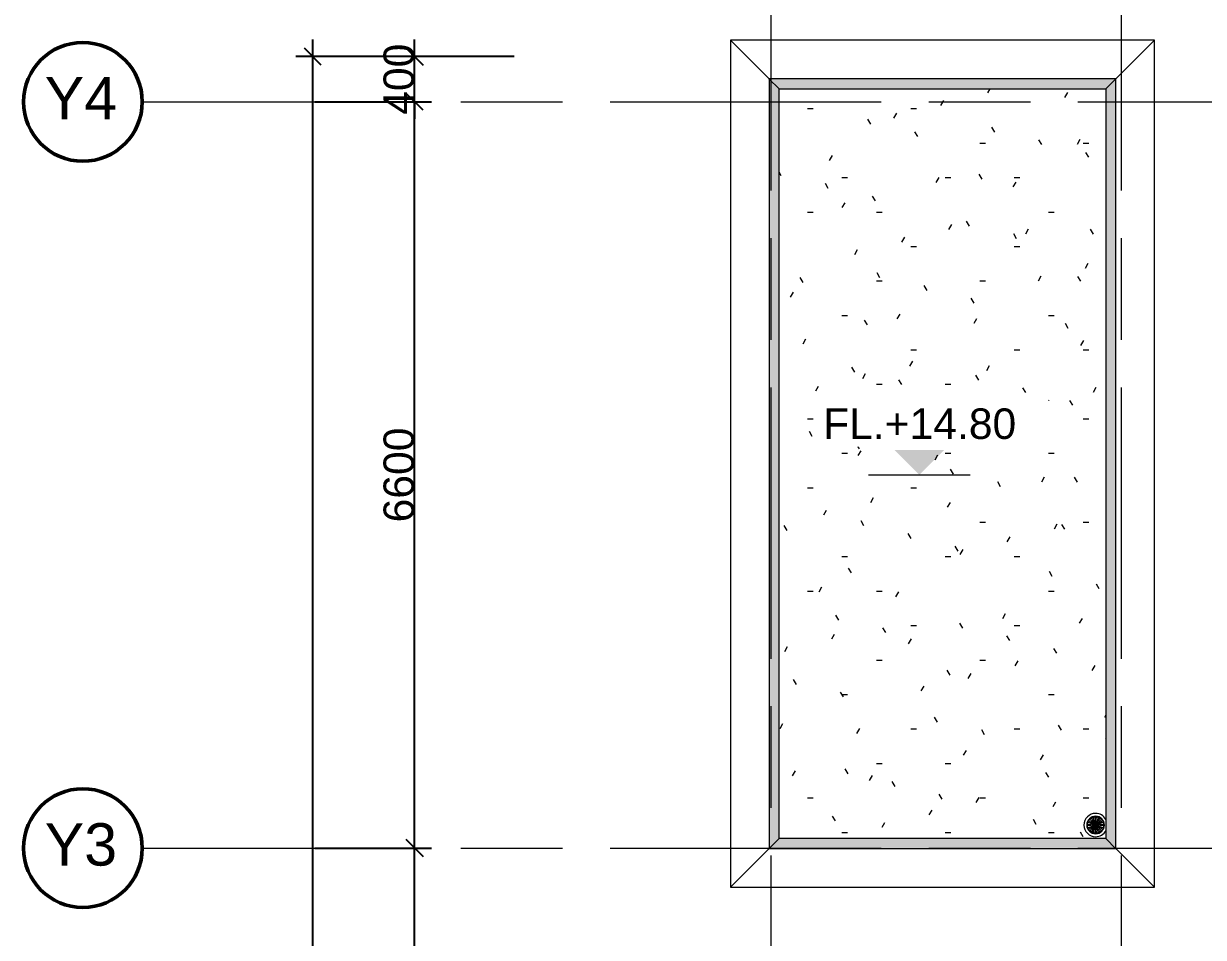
# Model space of a CAD drawing. Header units: millimetres. Extents: x -76261 to 649593, y -304265 to 60256.
# Drawn here: x 245389 to 255829, y -7390 to 692 of the extents above; entities that cross this region are included whole.
import ezdxf

# ---------------------------------------------------------------- set-up
doc = ezdxf.new("R2010")
doc.units = ezdxf.units.MM
doc.header["$LTSCALE"] = 2000
doc.header["$MEASUREMENT"] = 0
doc.header["$PDMODE"] = 32
doc.header["$PDSIZE"] = 0.15
doc.linetypes.add('Centre', pattern=[6.9, 4, -0.7, 1.5, -0.7])
doc.layers.get('0').update_dxf_attribs({"linetype": 'CONTINUOUS'})
doc.layers.get('DEFPOINTS').update_dxf_attribs({"color": 171, "linetype": 'CONTINUOUS'})
for name, color, linetype, lineweight in [('A-ANNO-DIMS', 1, 'CONTINUOUS', 15), ('A-FLOR-PATT', 8, 'CONTINUOUS', 15), ('A-GENM', 8, 'CONTINUOUS', 15), ('A-WALL', 8, 'CONTINUOUS', 15), ('A-WALL-PATT', 8, 'CONTINUOUS', 50), ('G-ANNO-DIMS', 8, 'CONTINUOUS', 15), ('S-GRID', 14, 'CONTINUOUS', 15), ('S-GRID-IDEN', 1, 'CONTINUOUS', 50)]:
    doc.layers.add(name, color=color, linetype=linetype, lineweight=lineweight)
doc.styles.add('Arial', font='arial.ttf', dxfattribs={"height": 1.6})
doc.styles.add('Arial_1', font='arial.ttf', dxfattribs={"height": 270})
doc.dimstyles.new('AD1', dxfattribs={"dimscale": 304.8, "dimtxt": 275.470038, "dimasz": 0.492126, "dimexe": 0.492126, "dimexo": 0.0625, "dimgap": 0, "dimtad": 1, "dimdec": 0, "dimzin": 0, "dimdsep": 46, "dimtxsty": 'Arial_1', "dimblk1": 'OBLIQUE', "dimblk2": 'OBLIQUE', "dimsah": 1, "dimcen": 0.09, "dimdle": 0.492126, "dimazin": 0, "dimtfac": 1, "dimtdec": 4, "dimtix": 1, "dimtmove": 0, "dimatfit": 3, "dimfxl": 2.952756, "dimfxlon": 1, "dimtvp": 1, "dimtolj": 1, "dimtzin": 0, "dimarcsym": 2})

# ---------------------------------------------------------------- blocks, each defined once
blk = doc.blocks.new('Basic Wall _ WALL CONCERET-150-PL - ___-10782014-ROOF FLOOR PLAN')
at = {"layer": 'A-WALL-PATT'}
blk.add_hatch(color=256, dxfattribs=at).paths.add_polyline_path([(-87118, -41887), (-84228, -41887), (-84138, -41797), (-87208, -41797)], flags=0)
at = {"layer": 'A-WALL'}
for p, q in [((-87118, -41887), (-87208, -41797)), ((-84138, -41797), (-84228, -41887)), ((-87118, -41887), (-84228, -41887))]:
    blk.add_line(p, q, dxfattribs=at)
blk = doc.blocks.new('Basic Wall _ WALL CONCERET-150-PL - ___-10782103-ROOF FLOOR PLAN')
at = {"layer": 'A-WALL-PATT'}
blk.add_hatch(color=256, dxfattribs=at).paths.add_polyline_path([(-84138, -48607), (-84138, -41797), (-84228, -41887), (-84228, -48517), (-84154, -48590)], flags=0)
at = {"layer": 'A-WALL'}
for p, q in [((-84228, -41887), (-84138, -41797)), ((-84228, -41887), (-84228, -48517)), ((-84138, -48607), (-84228, -48517))]:
    blk.add_line(p, q, dxfattribs=at)
blk = doc.blocks.new('Basic Wall _ WALL CONCERET-150-PL - ___-10782160-ROOF FLOOR PLAN')
at = {"layer": 'A-WALL-PATT'}
blk.add_hatch(color=256, dxfattribs=at).paths.add_polyline_path([(-84228, -48607), (-84138, -48607), (-84228, -48517), (-87118, -48517), (-87208, -48607), (-84434, -48607)], flags=0)
at = {"layer": 'A-WALL'}
for p, q in [((-87208, -48607), (-87118, -48517)), ((-84228, -48517), (-87118, -48517)), ((-84228, -48517), (-84138, -48607))]:
    blk.add_line(p, q, dxfattribs=at)
blk = doc.blocks.new('Basic Wall _ WALL CONCERET-150-PL - ___-10782197-ROOF FLOOR PLAN')
at = {"layer": 'A-WALL-PATT'}
blk.add_hatch(color=256, dxfattribs=at).paths.add_polyline_path([(-87208, -48607), (-87118, -48517), (-87118, -41887), (-87208, -41797), (-87208, -48517)], flags=0)
at = {"layer": 'A-WALL'}
for p, q in [((-87208, -41797), (-87118, -41887)), ((-87118, -48517), (-87118, -41887)), ((-87118, -48517), (-87208, -48607))]:
    blk.add_line(p, q, dxfattribs=at)
blk = doc.blocks.new('Floor_Trap_with_Dome_Grating_14068 - Floor_Trap_with_Dome_Grating_14068-6042044-ROOF FLOOR PLAN')
at = {"layer": 'A-GENM'}
for p, q in [((-13, 0), (-67, 8)), ((-64, 22), (-11, 5)), ((-11, 6), (-57, 36)), ((-48, 48), (-8, 10)), ((-8, 10), (-36, 58)), ((-26, 2), (-13, 0)), ((-23, 64), (-3, 12)), ((-23, 13), (-11, 6)), ((-15, 22), (-8, 10)), ((-3, 12), (-8, 25)), ((-2, 12), (-7, 68)), ((8, 68), (2, 12)), ((3, 12), (23, 64)), ((8, 25), (3, 12)), ((8, 10), (48, 48)), ((8, 10), (15, 22)), ((11, 5), (64, 22)), ((11, 6), (23, 13)), ((13, 0), (26, 2)), ((-11, -5), (-64, -22)), ((-8, -10), (-48, -48)), ((-13, 0), (-26, -2)), ((-11, -6), (-23, -13)), ((-3, -12), (-23, -64)), ((-8, -10), (-15, -22)), ((-8, -25), (-3, -12)), ((-7, -68), (-2, -12)), ((2, -12), (8, -68)), ((4, -26), (2, -12)), ((23, -64), (3, -12)), ((8, -10), (36, -58)), ((48, -48), (8, -10)), ((15, -22), (8, -10)), ((64, -22), (11, -5)), ((11, -6), (57, -36)), ((23, -13), (11, -6)), ((13, 0), (68, -8)), ((26, -2), (13, 0))]:
    blk.add_line(p, q, dxfattribs=at)
at = {"layer": 'A-GENM', "flags": 128}
for points in [[(-73, 16), (-74, 13), (-74, 10), (-75, 7), (-75, 4), (-75, 1), (-75, 0)], [(-75, 0), (-75, -3), (-75, -6), (-74, -9), (-74, -12), (-74, -15), (-73, -16)], [(-59, 46), (-61, 44), (-63, 41), (-64, 39), (-66, 36), (-67, 34), (-68, 31), (-70, 28), (-71, 25), (-72, 22), (-72, 20), (-73, 17)], [(-33, 67), (-36, 66), (-38, 64), (-41, 63), (-43, 61), (-46, 59), (-48, 57), (-50, 55), (-53, 53), (-55, 51), (-57, 49), (-58, 47)], [(-1, 75), (-4, 75), (-7, 75), (-10, 74), (-13, 74), (-16, 73), (-19, 73), (-21, 72), (-24, 71), (-27, 70), (-30, 69), (-32, 68)], [(32, 68), (29, 69), (26, 70), (24, 71), (21, 72), (18, 73), (15, 74), (12, 74), (9, 74), (6, 75), (3, 75), (1, 75)], [(36, 58), (32, 51), (27, 43), (21, 33), (15, 22), (8, 10)], [(57, 36), (51, 32), (43, 27), (34, 21), (23, 13), (11, 6)], [(68, 8), (60, 7), (51, 5), (39, 4), (26, 2), (13, 0)], [(58, 47), (56, 50), (54, 52), (52, 54), (50, 56), (48, 58), (45, 60), (43, 62), (40, 63), (38, 65), (35, 66), (33, 67)], [(73, 17), (72, 20), (71, 23), (70, 26), (69, 29), (68, 32), (67, 34), (65, 37), (64, 39), (62, 42), (60, 44), (59, 46)], [(75, 0), (75, 3), (75, 6), (74, 9), (74, 12), (74, 15), (73, 16)], [(73, -16), (74, -13), (74, -10), (75, -7), (75, -4), (75, -1), (75, 0)], [(-73, -17), (-72, -20), (-71, -23), (-70, -26), (-69, -29), (-68, -32), (-67, -34), (-65, -37), (-64, -39), (-62, -42), (-60, -44), (-59, -46)], [(-68, -8), (-60, -7), (-51, -5), (-39, -4), (-26, -2), (-13, 0)], [(-58, -47), (-56, -50), (-54, -52), (-52, -54), (-50, -56), (-48, -58), (-45, -60), (-43, -62), (-40, -63), (-38, -65), (-35, -66), (-33, -67)], [(-57, -36), (-51, -32), (-43, -27), (-34, -21), (-23, -13), (-11, -6)], [(-36, -58), (-32, -51), (-27, -43), (-21, -33), (-15, -22), (-8, -10)], [(-32, -68), (-29, -69), (-26, -70), (-24, -71), (-21, -72), (-18, -73), (-15, -74), (-12, -74), (-9, -74), (-6, -75), (-3, -75), (-1, -75)], [(1, -75), (4, -75), (7, -75), (10, -74), (13, -74), (16, -73), (19, -73), (21, -72), (24, -71), (27, -70), (30, -69), (32, -68)], [(33, -67), (36, -66), (38, -64), (41, -63), (43, -61), (46, -59), (48, -57), (50, -55), (53, -53), (55, -51), (57, -49), (58, -47)], [(59, -46), (61, -44), (63, -41), (64, -39), (66, -36), (67, -34), (68, -31), (70, -28), (71, -25), (72, -22), (72, -20), (73, -17)]]:
    blk.add_lwpolyline(points, dxfattribs=at)
at = {"layer": 'A-GENM'}
for radius, start, end in [(103, 0, 180), (77.9, 0, 180), (75, 156.7284, 158.4059), (7.03, 360, 180), (75, 21.4654, 23.2336), (103, 180, 241.8688), (77.9, 180, 0), (75, 201.4654, 203.2336), (7.03, 180, 360), (103, 299.0637, 0), (75, 336.7284, 338.4059)]:
    blk.add_arc((0, 0), radius, start, end, dxfattribs=at)
for points, knots in [([(-73, 17), (-73, 18), (-73, 18), (-73, 18), (-72, 19), (-72, 19), (-72, 19), (-72, 20), (-72, 20), (-71, 20), (-71, 21), (-69, 22), (-68, 22), (-66, 23), (-65, 22), (-64, 22)], [-1, -1, -1, -1, -0.892857, -0.866071, -0.839286, -0.785714, -0.732143, -0.705357, -0.678571, -0.625, -0.571429, -0.428571, -0.285714, -0.142857, 0, 0, 0, 0]), ([(-67, 8), (-68, 8), (-69, 8), (-71, 9), (-72, 10), (-73, 12), (-73, 12), (-73, 13), (-73, 13), (-73, 14), (-73, 14), (-73, 15), (-73, 15), (-73, 15), (-73, 16), (-73, 16), (-73, 16)], [-1, -1, -1, -1, -0.857143, -0.714286, -0.571429, -0.428571, -0.357143, -0.321429, -0.285714, -0.25, -0.214286, -0.178571, -0.142857, -0.107143, -0.071429, 0, 0, 0, 0]), ([(-70, 9), (-70, 9), (-69, 8), (-68, 8), (-67, 8)], [-0.4715564, -0.4715564, -0.4715564, -0.4715564, -0.25, 0, 0, 0, 0]), ([(-57, 36), (-58, 37), (-59, 38), (-60, 39), (-60, 41), (-60, 42), (-60, 43), (-60, 44), (-60, 44), (-60, 44), (-60, 45), (-60, 45), (-60, 45), (-59, 46), (-59, 46), (-59, 46), (-59, 46)], [-1, -1, -1, -1, -0.857143, -0.714286, -0.571429, -0.428571, -0.357143, -0.321429, -0.285714, -0.25, -0.214286, -0.178571, -0.142857, -0.107143, -0.071429, 0, 0, 0, 0]), ([(-58, 47), (-58, 47), (-58, 48), (-58, 48), (-57, 48), (-57, 48), (-56, 49), (-56, 49), (-56, 49), (-55, 49), (-54, 49), (-53, 50), (-52, 50), (-50, 49), (-49, 48), (-48, 48)], [-1, -1, -1, -1, -0.892857, -0.866071, -0.839286, -0.785714, -0.732143, -0.705357, -0.678571, -0.625, -0.571429, -0.428571, -0.285714, -0.142857, 0, 0, 0, 0]), ([(-36, 58), (-36, 58), (-37, 59), (-37, 61), (-37, 63), (-36, 64), (-36, 65), (-35, 65), (-35, 66), (-35, 66), (-35, 66), (-34, 66), (-34, 67), (-34, 67), (-33, 67), (-33, 67), (-33, 67)], [-1, -1, -1, -1, -0.857143, -0.714286, -0.571429, -0.428571, -0.357143, -0.321429, -0.285714, -0.25, -0.214286, -0.178571, -0.142857, -0.107143, -0.071429, 0, 0, 0, 0]), ([(-32, 68), (-32, 68), (-31, 68), (-31, 68), (-31, 68), (-30, 68), (-30, 68), (-29, 68), (-29, 68), (-29, 68), (-28, 68), (-26, 68), (-25, 67), (-24, 66), (-23, 65), (-23, 64)], [-1, -1, -1, -1, -0.892857, -0.866071, -0.839286, -0.785714, -0.732143, -0.705357, -0.678571, -0.625, -0.571429, -0.428571, -0.285714, -0.142857, 0, 0, 0, 0]), ([(-11, 5), (-11, 5), (-11, 5), (-10, 5), (-10, 4), (-10, 4), (-10, 4), (-10, 4), (-10, 3), (-10, 3), (-10, 3), (-10, 2), (-10, 2), (-10, 2), (-10, 2), (-10, 1), (-10, 1), (-10, 1), (-11, 1), (-11, 1), (-11, 1), (-12, 0), (-12, 0), (-13, 0)], [0, 0, 0, 0, 0.111111, 0.166667, 0.222222, 0.25, 0.277778, 0.333333, 0.361111, 0.388889, 0.444444, 0.479167, 0.513889, 0.548611, 0.583333, 0.618056, 0.652778, 0.6875, 0.722222, 0.756944, 0.791667, 0.861111, 1, 1, 1, 1]), ([(-13, 0), (-12, 0), (-12, 0), (-11, 0), (-11, 1), (-11, 1), (-11, 1), (-10, 1), (-10, 1), (-10, 2), (-10, 2), (-10, 2), (-10, 2), (-10, 3), (-10, 3), (-10, 3), (-10, 3), (-10, 4), (-10, 4), (-10, 4), (-10, 4), (-11, 5), (-11, 5), (-11, 5)], [0, 0, 0, 0, 0.111111, 0.166667, 0.222222, 0.25, 0.277778, 0.333333, 0.361111, 0.388889, 0.444444, 0.479167, 0.513889, 0.548611, 0.583333, 0.618056, 0.652778, 0.6875, 0.722222, 0.756944, 0.791667, 0.861111, 1, 1, 1, 1]), ([(-8, 10), (-8, 9), (-8, 9), (-7, 9), (-7, 8), (-7, 8), (-7, 8), (-7, 7), (-7, 7), (-7, 7), (-8, 7), (-8, 6), (-8, 6), (-8, 6), (-8, 6), (-9, 6), (-9, 6), (-9, 5), (-9, 5), (-9, 5), (-10, 5), (-10, 5), (-11, 6), (-11, 6)], [0, 0, 0, 0, 0.111111, 0.166667, 0.222222, 0.25, 0.277778, 0.333333, 0.361111, 0.388889, 0.444444, 0.479167, 0.513889, 0.548611, 0.583333, 0.618056, 0.652778, 0.6875, 0.722222, 0.756944, 0.791667, 0.861111, 1, 1, 1, 1]), ([(-11, 6), (-11, 6), (-11, 5), (-10, 5), (-10, 5), (-10, 5), (-9, 5), (-9, 5), (-9, 5), (-9, 6), (-8, 6), (-8, 6), (-8, 6), (-8, 6), (-8, 7), (-8, 7), (-7, 7), (-7, 7), (-7, 8), (-7, 8), (-7, 8), (-7, 8), (-8, 9), (-8, 9), (-8, 10)], [0, 0, 0, 0, 0.111111, 0.138889, 0.166667, 0.222222, 0.25, 0.277778, 0.333333, 0.361111, 0.388889, 0.444444, 0.479167, 0.513889, 0.548611, 0.583333, 0.618056, 0.652778, 0.6875, 0.722222, 0.756944, 0.791667, 0.861111, 1, 1, 1, 1]), ([(-3, 12), (-3, 12), (-3, 11), (-3, 11), (-3, 11), (-3, 10), (-3, 10), (-3, 10), (-4, 10), (-4, 9), (-4, 9), (-4, 9), (-4, 9), (-5, 9), (-5, 9), (-5, 9), (-5, 9), (-6, 9), (-6, 9), (-6, 9), (-7, 9), (-7, 9), (-7, 10), (-8, 10)], [0, 0, 0, 0, 0.111111, 0.166667, 0.222222, 0.25, 0.277778, 0.333333, 0.361111, 0.388889, 0.444444, 0.479167, 0.513889, 0.548611, 0.583333, 0.618056, 0.652778, 0.6875, 0.722222, 0.756944, 0.791667, 0.861111, 1, 1, 1, 1]), ([(-8, 10), (-7, 10), (-7, 10), (-7, 9), (-7, 9), (-6, 9), (-6, 9), (-6, 9), (-6, 9), (-5, 9), (-5, 9), (-5, 9), (-4, 9), (-4, 9), (-4, 9), (-4, 9), (-4, 10), (-3, 10), (-3, 10), (-3, 10), (-3, 10), (-3, 11), (-3, 11), (-3, 12), (-3, 12)], [0, 0, 0, 0, 0.111111, 0.138889, 0.166667, 0.222222, 0.25, 0.277778, 0.333333, 0.361111, 0.388889, 0.444444, 0.479167, 0.513889, 0.548611, 0.583333, 0.618056, 0.652778, 0.6875, 0.722222, 0.756944, 0.791667, 0.861111, 1, 1, 1, 1]), ([(-7, 68), (-7, 68), (-7, 70), (-7, 71), (-6, 73), (-5, 73), (-4, 74), (-3, 74), (-3, 74), (-3, 75), (-2, 75), (-2, 75), (-2, 75), (-1, 75), (-1, 75), (-1, 75), (-1, 75)], [-1, -1, -1, -1, -0.857143, -0.714286, -0.571429, -0.428571, -0.357143, -0.321429, -0.285714, -0.25, -0.214286, -0.178571, -0.142857, -0.107143, -0.071429, 0, 0, 0, 0]), ([(2, 12), (2, 12), (2, 11), (2, 11), (2, 11), (1, 10), (0, 10), (0, 10), (-1, 10), (-2, 11), (-2, 11), (-2, 12), (-2, 12)], [-1, -1, -1, -1, -0.833333, -0.791667, -0.75, -0.666667, -0.555556, -0.444444, -0.333333, -0.222222, -0.111111, 0, 0, 0, 0]), ([(-2, 12), (-2, 12), (-2, 11), (-2, 11), (-2, 11), (-1, 10), (0, 10), (0, 10), (1, 10), (2, 11), (2, 11), (2, 12), (2, 12)], [-1, -1, -1, -1, -0.833333, -0.791667, -0.75, -0.666667, -0.555556, -0.444444, -0.333333, -0.222222, -0.111111, 0, 0, 0, 0]), ([(1, 75), (1, 75), (1, 75), (2, 75), (2, 75), (2, 75), (3, 74), (3, 74), (4, 74), (4, 74), (5, 73), (6, 73), (7, 71), (7, 70), (8, 68), (8, 68)], [-1, -1, -1, -1, -0.892857, -0.866071, -0.839286, -0.785714, -0.732143, -0.705357, -0.678571, -0.625, -0.571429, -0.428571, -0.285714, -0.142857, 0, 0, 0, 0]), ([(8, 10), (7, 10), (7, 9), (7, 9), (6, 9), (6, 9), (6, 9), (6, 9), (5, 9), (5, 9), (5, 9), (4, 9), (4, 9), (4, 9), (4, 9), (4, 10), (3, 10), (3, 10), (3, 10), (3, 10), (3, 11), (3, 11), (3, 12), (3, 12)], [0, 0, 0, 0, 0.111111, 0.166667, 0.222222, 0.25, 0.277778, 0.333333, 0.361111, 0.388889, 0.444444, 0.479167, 0.513889, 0.548611, 0.583333, 0.618056, 0.652778, 0.6875, 0.722222, 0.756944, 0.791667, 0.861111, 1, 1, 1, 1]), ([(3, 12), (3, 12), (3, 11), (3, 11), (3, 11), (3, 10), (3, 10), (3, 10), (4, 10), (4, 9), (4, 9), (4, 9), (4, 9), (5, 9), (5, 9), (5, 9), (5, 9), (6, 9), (6, 9), (6, 9), (7, 9), (7, 9), (7, 10), (8, 10)], [0, 0, 0, 0, 0.111111, 0.166667, 0.222222, 0.25, 0.277778, 0.333333, 0.361111, 0.388889, 0.444444, 0.479167, 0.513889, 0.548611, 0.583333, 0.618056, 0.652778, 0.6875, 0.722222, 0.756944, 0.791667, 0.861111, 1, 1, 1, 1]), ([(11, 6), (11, 6), (11, 5), (10, 5), (10, 5), (9, 5), (9, 5), (9, 5), (9, 6), (8, 6), (8, 6), (8, 6), (8, 6), (8, 7), (8, 7), (7, 7), (7, 7), (7, 8), (7, 8), (7, 8), (7, 8), (8, 9), (8, 9), (8, 10)], [0, 0, 0, 0, 0.111111, 0.166667, 0.222222, 0.25, 0.277778, 0.333333, 0.361111, 0.388889, 0.444444, 0.479167, 0.513889, 0.548611, 0.583333, 0.618056, 0.652778, 0.6875, 0.722222, 0.756944, 0.791667, 0.861111, 1, 1, 1, 1]), ([(8, 10), (8, 9), (8, 9), (7, 9), (7, 8), (7, 8), (7, 8), (7, 7), (7, 7), (7, 7), (8, 7), (8, 6), (8, 6), (8, 6), (8, 6), (9, 6), (9, 6), (9, 5), (9, 5), (9, 5), (10, 5), (10, 5), (11, 6), (11, 6)], [0, 0, 0, 0, 0.111111, 0.166667, 0.222222, 0.25, 0.277778, 0.333333, 0.361111, 0.388889, 0.444444, 0.479167, 0.513889, 0.548611, 0.583333, 0.618056, 0.652778, 0.6875, 0.722222, 0.756944, 0.791667, 0.861111, 1, 1, 1, 1]), ([(13, 0), (12, 0), (12, 0), (11, 0), (11, 1), (11, 1), (11, 1), (10, 1), (10, 1), (10, 2), (10, 2), (10, 2), (10, 2), (10, 3), (10, 3), (10, 3), (10, 3), (10, 4), (10, 4), (10, 4), (10, 4), (11, 5), (11, 5), (11, 5)], [0, 0, 0, 0, 0.111111, 0.166667, 0.222222, 0.25, 0.277778, 0.333333, 0.361111, 0.388889, 0.444444, 0.479167, 0.513889, 0.548611, 0.583333, 0.618056, 0.652778, 0.6875, 0.722222, 0.756944, 0.791667, 0.861111, 1, 1, 1, 1]), ([(11, 5), (11, 5), (11, 5), (10, 5), (10, 4), (10, 4), (10, 4), (10, 4), (10, 3), (10, 3), (10, 3), (10, 2), (10, 2), (10, 2), (10, 2), (10, 1), (10, 1), (10, 1), (11, 1), (11, 1), (11, 1), (12, 0), (12, 0), (13, 0)], [0, 0, 0, 0, 0.111111, 0.166667, 0.222222, 0.25, 0.277778, 0.333333, 0.361111, 0.388889, 0.444444, 0.479167, 0.513889, 0.548611, 0.583333, 0.618056, 0.652778, 0.6875, 0.722222, 0.756944, 0.791667, 0.861111, 1, 1, 1, 1]), ([(23, 64), (23, 65), (24, 66), (25, 67), (26, 68), (28, 68), (29, 68), (29, 68), (29, 68), (30, 68), (30, 68), (31, 68), (31, 68), (31, 68), (32, 68), (32, 68), (32, 68)], [-1, -1, -1, -1, -0.857143, -0.714286, -0.571429, -0.428571, -0.357143, -0.321429, -0.285714, -0.25, -0.214286, -0.178571, -0.142857, -0.107143, -0.071429, 0, 0, 0, 0]), ([(33, 67), (33, 67), (34, 67), (34, 67), (34, 67), (35, 66), (35, 66), (35, 66), (35, 65), (36, 65), (36, 64), (37, 63), (37, 61), (37, 59), (36, 58), (36, 58)], [-1, -1, -1, -1, -0.892857, -0.866071, -0.839286, -0.785714, -0.732143, -0.705357, -0.678571, -0.625, -0.571429, -0.428571, -0.285714, -0.142857, 0, 0, 0, 0]), ([(50, 49), (50, 49), (52, 50), (53, 50), (55, 49), (55, 49), (56, 49), (56, 49), (57, 49), (57, 48), (57, 48), (57, 48), (58, 48), (58, 48), (58, 47), (58, 47)], [-0.8511261, -0.8511261, -0.8511261, -0.8511261, -0.7142857, -0.5714286, -0.4285714, -0.3571429, -0.3214286, -0.2857143, -0.25, -0.2142857, -0.1785714, -0.1428571, -0.1071429, -0.0714286, 0, 0, 0, 0]), ([(59, 46), (59, 46), (59, 46), (60, 45), (60, 45), (60, 45), (60, 44), (60, 44), (60, 43), (60, 43), (60, 42), (60, 41), (60, 39), (59, 38), (58, 37), (57, 36)], [-1, -1, -1, -1, -0.892857, -0.866071, -0.839286, -0.785714, -0.732143, -0.705357, -0.678571, -0.625, -0.571429, -0.428571, -0.285714, -0.142857, 0, 0, 0, 0]), ([(64, 22), (65, 22), (66, 23), (68, 22), (69, 22), (71, 21), (71, 20), (72, 20), (72, 20), (72, 19), (72, 19), (72, 19), (73, 18), (73, 18), (73, 18), (73, 18), (73, 17)], [-1, -1, -1, -1, -0.857143, -0.714286, -0.571429, -0.428571, -0.357143, -0.321429, -0.285714, -0.25, -0.214286, -0.178571, -0.142857, -0.107143, -0.071429, 0, 0, 0, 0]), ([(73, 16), (73, 16), (73, 16), (73, 15), (73, 15), (73, 14), (73, 14), (73, 13), (73, 13), (73, 13), (73, 12), (72, 11), (71, 9), (69, 8), (68, 8), (68, 8)], [-1, -1, -1, -1, -0.892857, -0.866071, -0.839286, -0.785714, -0.732143, -0.705357, -0.678571, -0.625, -0.571429, -0.428571, -0.285714, -0.142857, 0, 0, 0, 0]), ([(-73, -16), (-73, -16), (-73, -16), (-73, -15), (-73, -15), (-73, -14), (-73, -14), (-73, -13), (-73, -13), (-73, -13), (-73, -12), (-72, -11), (-71, -9), (-69, -8), (-68, -8), (-68, -8)], [-1, -1, -1, -1, -0.892857, -0.866071, -0.839286, -0.785714, -0.732143, -0.705357, -0.678571, -0.625, -0.571429, -0.428571, -0.285714, -0.142857, 0, 0, 0, 0]), ([(-64, -22), (-65, -22), (-66, -23), (-68, -22), (-69, -22), (-71, -21), (-71, -20), (-72, -20), (-72, -20), (-72, -19), (-72, -19), (-72, -19), (-73, -18), (-73, -18), (-73, -18), (-73, -18), (-73, -17)], [-1, -1, -1, -1, -0.857143, -0.714286, -0.571429, -0.428571, -0.357143, -0.321429, -0.285714, -0.25, -0.214286, -0.178571, -0.142857, -0.107143, -0.071429, 0, 0, 0, 0]), ([(-59, -46), (-59, -46), (-59, -46), (-60, -45), (-60, -45), (-60, -45), (-60, -44), (-60, -44), (-60, -43), (-60, -43), (-60, -42), (-60, -41), (-60, -39), (-59, -38), (-58, -37), (-57, -36)], [-1, -1, -1, -1, -0.892857, -0.866071, -0.839286, -0.785714, -0.732143, -0.705357, -0.678571, -0.625, -0.571429, -0.428571, -0.285714, -0.142857, 0, 0, 0, 0]), ([(-48, -48), (-49, -48), (-50, -49), (-52, -50), (-53, -50), (-55, -49), (-55, -49), (-56, -49), (-56, -49), (-57, -49), (-57, -48), (-57, -48), (-57, -48), (-58, -48), (-58, -48), (-58, -47), (-58, -47)], [-1, -1, -1, -1, -0.857143, -0.714286, -0.571429, -0.428571, -0.357143, -0.321429, -0.285714, -0.25, -0.214286, -0.178571, -0.142857, -0.107143, -0.071429, 0, 0, 0, 0]), ([(-33, -67), (-33, -67), (-34, -67), (-34, -67), (-34, -67), (-35, -66), (-35, -66), (-35, -66), (-35, -65), (-36, -65), (-36, -64), (-37, -63), (-37, -61), (-37, -59), (-36, -58), (-36, -58)], [-1, -1, -1, -1, -0.892857, -0.866071, -0.839286, -0.785714, -0.732143, -0.705357, -0.678571, -0.625, -0.571429, -0.428571, -0.285714, -0.142857, 0, 0, 0, 0]), ([(-23, -64), (-23, -65), (-24, -66), (-25, -67), (-26, -68), (-28, -68), (-29, -68), (-29, -68), (-29, -68), (-30, -68), (-30, -68), (-31, -68), (-31, -68), (-31, -68), (-32, -68), (-32, -68), (-32, -68)], [-1, -1, -1, -1, -0.857143, -0.714286, -0.571429, -0.428571, -0.357143, -0.321429, -0.285714, -0.25, -0.214286, -0.178571, -0.142857, -0.107143, -0.071429, 0, 0, 0, 0]), ([(-13, 0), (-12, 0), (-12, 0), (-11, 0), (-11, -1), (-11, -1), (-11, -1), (-10, -1), (-10, -1), (-10, -2), (-10, -2), (-10, -2), (-10, -2), (-10, -3), (-10, -3), (-10, -3), (-10, -3), (-10, -4), (-10, -4), (-10, -4), (-10, -4), (-11, -5), (-11, -5), (-11, -5)], [0, 0, 0, 0, 0.111111, 0.166667, 0.222222, 0.25, 0.277778, 0.333333, 0.361111, 0.388889, 0.444444, 0.479167, 0.513889, 0.548611, 0.583333, 0.618056, 0.652778, 0.6875, 0.722222, 0.756944, 0.791667, 0.861111, 1, 1, 1, 1]), ([(-11, -5), (-11, -5), (-11, -5), (-10, -5), (-10, -4), (-10, -4), (-10, -4), (-10, -4), (-10, -3), (-10, -3), (-10, -3), (-10, -2), (-10, -2), (-10, -2), (-10, -2), (-10, -1), (-10, -1), (-10, -1), (-11, -1), (-11, -1), (-11, -1), (-12, 0), (-12, 0), (-13, 0)], [0, 0, 0, 0, 0.111111, 0.166667, 0.222222, 0.25, 0.277778, 0.333333, 0.361111, 0.388889, 0.444444, 0.479167, 0.513889, 0.548611, 0.583333, 0.618056, 0.652778, 0.6875, 0.722222, 0.756944, 0.791667, 0.861111, 1, 1, 1, 1]), ([(-11, -6), (-11, -6), (-11, -5), (-10, -5), (-10, -5), (-9, -5), (-9, -5), (-9, -5), (-9, -6), (-8, -6), (-8, -6), (-8, -6), (-8, -6), (-8, -7), (-8, -7), (-7, -7), (-7, -7), (-7, -8), (-7, -8), (-7, -8), (-7, -8), (-8, -9), (-8, -9), (-8, -10)], [0, 0, 0, 0, 0.111111, 0.166667, 0.222222, 0.25, 0.277778, 0.333333, 0.361111, 0.388889, 0.444444, 0.479167, 0.513889, 0.548611, 0.583333, 0.618056, 0.652778, 0.6875, 0.722222, 0.756944, 0.791667, 0.861111, 1, 1, 1, 1]), ([(-8, -10), (-8, -9), (-8, -9), (-7, -9), (-7, -8), (-7, -8), (-7, -8), (-7, -7), (-7, -7), (-7, -7), (-8, -7), (-8, -6), (-8, -6), (-8, -6), (-8, -6), (-9, -6), (-9, -6), (-9, -5), (-9, -5), (-9, -5), (-10, -5), (-10, -5), (-11, -6), (-11, -6)], [0, 0, 0, 0, 0.111111, 0.166667, 0.222222, 0.25, 0.277778, 0.333333, 0.361111, 0.388889, 0.444444, 0.479167, 0.513889, 0.548611, 0.583333, 0.618056, 0.652778, 0.6875, 0.722222, 0.756944, 0.791667, 0.861111, 1, 1, 1, 1]), ([(-8, -10), (-7, -10), (-7, -9), (-7, -9), (-6, -9), (-6, -9), (-6, -9), (-6, -9), (-5, -9), (-5, -9), (-5, -9), (-4, -9), (-4, -9), (-4, -9), (-4, -9), (-4, -10), (-3, -10), (-3, -10), (-3, -10), (-3, -10), (-3, -11), (-3, -11), (-3, -12), (-3, -12)], [0, 0, 0, 0, 0.111111, 0.166667, 0.222222, 0.25, 0.277778, 0.333333, 0.361111, 0.388889, 0.444444, 0.479167, 0.513889, 0.548611, 0.583333, 0.618056, 0.652778, 0.6875, 0.722222, 0.756944, 0.791667, 0.861111, 1, 1, 1, 1]), ([(-3, -12), (-3, -12), (-3, -12), (-3, -11), (-3, -11), (-3, -10), (-3, -10), (-3, -10), (-4, -10), (-4, -9), (-4, -9), (-4, -9), (-4, -9), (-5, -9), (-5, -9), (-5, -9), (-5, -9), (-6, -9), (-6, -9), (-6, -9), (-7, -9), (-7, -9), (-7, -10), (-8, -10)], [0, 0, 0, 0, 0.111111, 0.166667, 0.222222, 0.25, 0.277778, 0.333333, 0.361111, 0.388889, 0.444444, 0.479167, 0.513889, 0.548611, 0.583333, 0.618056, 0.652778, 0.6875, 0.722222, 0.756944, 0.791667, 0.861111, 1, 1, 1, 1]), ([(-1, -75), (-1, -75), (-1, -75), (-2, -75), (-2, -75), (-2, -75), (-3, -74), (-3, -74), (-4, -74), (-4, -74), (-5, -73), (-6, -73), (-7, -71), (-7, -70), (-7, -68), (-7, -68)], [-1, -1, -1, -1, -0.892857, -0.866071, -0.839286, -0.785714, -0.732143, -0.705357, -0.678571, -0.625, -0.571429, -0.428571, -0.285714, -0.142857, 0, 0, 0, 0]), ([(-2, -12), (-2, -12), (-2, -11), (-2, -11), (-2, -11), (-1, -10), (0, -10), (0, -10), (1, -10), (2, -11), (2, -12), (2, -12), (2, -12)], [-1, -1, -1, -1, -0.833333, -0.791667, -0.75, -0.666667, -0.555556, -0.444444, -0.333333, -0.222222, -0.111111, 0, 0, 0, 0]), ([(2, -12), (2, -12), (2, -11), (2, -11), (2, -11), (1, -10), (0, -10), (0, -10), (-1, -10), (-2, -11), (-2, -12), (-2, -12), (-2, -12)], [-1, -1, -1, -1, -0.833333, -0.791667, -0.75, -0.666667, -0.555556, -0.444444, -0.333333, -0.222222, -0.111111, 0, 0, 0, 0]), ([(8, -68), (8, -68), (7, -70), (7, -71), (6, -73), (5, -73), (4, -74), (3, -74), (3, -74), (3, -75), (2, -75), (2, -75), (2, -75), (1, -75), (1, -75), (1, -75), (1, -75)], [-1, -1, -1, -1, -0.857143, -0.714286, -0.571429, -0.428571, -0.357143, -0.321429, -0.285714, -0.25, -0.214286, -0.178571, -0.142857, -0.107143, -0.071429, 0, 0, 0, 0]), ([(3, -12), (3, -12), (3, -12), (3, -11), (3, -11), (3, -10), (3, -10), (3, -10), (4, -10), (4, -9), (4, -9), (4, -9), (4, -9), (5, -9), (5, -9), (5, -9), (5, -9), (6, -9), (6, -9), (6, -9), (7, -9), (7, -9), (7, -10), (8, -10)], [0, 0, 0, 0, 0.111111, 0.166667, 0.222222, 0.25, 0.277778, 0.333333, 0.361111, 0.388889, 0.444444, 0.479167, 0.513889, 0.548611, 0.583333, 0.618056, 0.652778, 0.6875, 0.722222, 0.756944, 0.791667, 0.861111, 1, 1, 1, 1]), ([(8, -10), (7, -10), (7, -10), (7, -9), (7, -9), (6, -9), (6, -9), (6, -9), (6, -9), (5, -9), (5, -9), (5, -9), (4, -9), (4, -9), (4, -9), (4, -9), (4, -10), (3, -10), (3, -10), (3, -10), (3, -10), (3, -11), (3, -11), (3, -12), (3, -12)], [0, 0, 0, 0, 0.111111, 0.138889, 0.166667, 0.222222, 0.25, 0.277778, 0.333333, 0.361111, 0.388889, 0.444444, 0.479167, 0.513889, 0.548611, 0.583333, 0.618056, 0.652778, 0.6875, 0.722222, 0.756944, 0.791667, 0.861111, 1, 1, 1, 1]), ([(8, -10), (8, -9), (8, -9), (7, -9), (7, -8), (7, -8), (7, -8), (7, -7), (7, -7), (7, -7), (8, -7), (8, -6), (8, -6), (8, -6), (8, -6), (9, -6), (9, -6), (9, -5), (9, -5), (9, -5), (10, -5), (10, -5), (11, -6), (11, -6)], [0, 0, 0, 0, 0.111111, 0.166667, 0.222222, 0.25, 0.277778, 0.333333, 0.361111, 0.388889, 0.444444, 0.479167, 0.513889, 0.548611, 0.583333, 0.618056, 0.652778, 0.6875, 0.722222, 0.756944, 0.791667, 0.861111, 1, 1, 1, 1]), ([(11, -6), (11, -6), (11, -5), (10, -5), (10, -5), (10, -5), (9, -5), (9, -5), (9, -5), (9, -6), (8, -6), (8, -6), (8, -6), (8, -6), (8, -7), (8, -7), (7, -7), (7, -7), (7, -8), (7, -8), (7, -8), (7, -8), (8, -9), (8, -9), (8, -10)], [0, 0, 0, 0, 0.111111, 0.138889, 0.166667, 0.222222, 0.25, 0.277778, 0.333333, 0.361111, 0.388889, 0.444444, 0.479167, 0.513889, 0.548611, 0.583333, 0.618056, 0.652778, 0.6875, 0.722222, 0.756944, 0.791667, 0.861111, 1, 1, 1, 1]), ([(11, -5), (11, -5), (11, -5), (10, -5), (10, -4), (10, -4), (10, -4), (10, -4), (10, -3), (10, -3), (10, -3), (10, -2), (10, -2), (10, -2), (10, -2), (10, -1), (10, -1), (10, -1), (11, -1), (11, -1), (11, -1), (12, 0), (12, 0), (13, 0)], [0, 0, 0, 0, 0.111111, 0.166667, 0.222222, 0.25, 0.277778, 0.333333, 0.361111, 0.388889, 0.444444, 0.479167, 0.513889, 0.548611, 0.583333, 0.618056, 0.652778, 0.6875, 0.722222, 0.756944, 0.791667, 0.861111, 1, 1, 1, 1]), ([(13, 0), (12, 0), (12, 0), (11, 0), (11, -1), (11, -1), (11, -1), (10, -1), (10, -1), (10, -2), (10, -2), (10, -2), (10, -2), (10, -3), (10, -3), (10, -3), (10, -3), (10, -4), (10, -4), (10, -4), (10, -4), (11, -5), (11, -5), (11, -5)], [0, 0, 0, 0, 0.111111, 0.166667, 0.222222, 0.25, 0.277778, 0.333333, 0.361111, 0.388889, 0.444444, 0.479167, 0.513889, 0.548611, 0.583333, 0.618056, 0.652778, 0.6875, 0.722222, 0.756944, 0.791667, 0.861111, 1, 1, 1, 1]), ([(32, -68), (32, -68), (31, -68), (31, -68), (31, -68), (30, -68), (30, -68), (29, -68), (29, -68), (29, -68), (28, -68), (26, -68), (25, -67), (24, -66), (23, -65), (23, -64)], [-1, -1, -1, -1, -0.892857, -0.866071, -0.839286, -0.785714, -0.732143, -0.705357, -0.678571, -0.625, -0.571429, -0.428571, -0.285714, -0.142857, 0, 0, 0, 0]), ([(36, -58), (36, -58), (37, -59), (37, -61), (37, -63), (36, -64), (36, -65), (35, -65), (35, -66), (35, -66), (35, -66), (34, -66), (34, -67), (34, -67), (33, -67), (33, -67), (33, -67)], [-1, -1, -1, -1, -0.857143, -0.714286, -0.571429, -0.428571, -0.357143, -0.321429, -0.285714, -0.25, -0.214286, -0.178571, -0.142857, -0.107143, -0.071429, 0, 0, 0, 0]), ([(58, -47), (58, -47), (58, -48), (58, -48), (57, -48), (57, -48), (56, -49), (56, -49), (56, -49), (55, -49), (54, -49), (53, -50), (52, -50), (50, -49), (50, -49)], [-1, -1, -1, -1, -0.8928571, -0.8660714, -0.8392857, -0.7857143, -0.7321429, -0.7053571, -0.6785714, -0.625, -0.5714286, -0.4285714, -0.2857143, -0.1488739, -0.1488739, -0.1488739, -0.1488739]), ([(57, -36), (58, -37), (59, -38), (60, -39), (60, -41), (60, -42), (60, -43), (60, -44), (60, -44), (60, -44), (60, -45), (60, -45), (60, -45), (59, -46), (59, -46), (59, -46), (59, -46)], [-1, -1, -1, -1, -0.857143, -0.714286, -0.571429, -0.428571, -0.357143, -0.321429, -0.285714, -0.25, -0.214286, -0.178571, -0.142857, -0.107143, -0.071429, 0, 0, 0, 0]), ([(73, -17), (73, -18), (73, -18), (73, -18), (72, -19), (72, -19), (72, -19), (72, -20), (72, -20), (71, -20), (71, -21), (69, -22), (68, -22), (66, -23), (65, -22), (64, -22)], [-1, -1, -1, -1, -0.892857, -0.866071, -0.839286, -0.785714, -0.732143, -0.705357, -0.678571, -0.625, -0.571429, -0.428571, -0.285714, -0.142857, 0, 0, 0, 0]), ([(68, -8), (68, -8), (69, -8), (71, -9), (72, -11), (73, -12), (73, -13), (73, -13), (73, -14), (73, -14), (73, -14), (73, -15), (73, -15), (73, -15), (73, -16), (73, -16), (73, -16)], [-1, -1, -1, -1, -0.857143, -0.714286, -0.571429, -0.428571, -0.357143, -0.321429, -0.285714, -0.25, -0.214286, -0.178571, -0.142857, -0.107143, -0.071429, 0, 0, 0, 0])]:
    blk.add_open_spline(points, degree=3, knots=knots, dxfattribs=at)
for points in [[(-64, 22), (-65, 23), (-66, 23), (-67, 22)], [(-59, 39), (-59, 38), (-58, 37), (-57, 36)], [(-48, 48), (-49, 49), (-50, 49), (-51, 49)], [(-37, 60), (-37, 60), (-37, 59), (-36, 58)], [(-23, 64), (-23, 65), (-24, 66), (-24, 66)], [(-7, 70), (-7, 70), (-7, 69), (-7, 68)], [(8, 68), (8, 69), (7, 70), (7, 70)], [(24, 66), (24, 66), (23, 65), (23, 64)], [(36, 58), (37, 59), (37, 60), (37, 60)], [(48, 48), (49, 48), (49, 49), (50, 49)], [(57, 36), (58, 37), (59, 38), (59, 39)], [(67, 22), (66, 23), (65, 23), (64, 22)], [(68, 8), (69, 8), (70, 9), (70, 9)], [(-68, -8), (-69, -8), (-70, -9), (-70, -9)], [(-67, -22), (-66, -23), (-65, -23), (-64, -22)], [(-57, -36), (-58, -37), (-59, -38), (-59, -39)], [(-51, -49), (-50, -49), (-49, -49), (-48, -48)], [(-36, -58), (-37, -59), (-37, -60), (-37, -60)], [(-24, -66), (-24, -66), (-23, -65), (-23, -64)], [(-7, -68), (-7, -69), (-7, -70), (-7, -70)], [(7, -70), (7, -70), (8, -69), (8, -68)], [(23, -64), (23, -65), (24, -66), (24, -66)], [(37, -60), (37, -60), (37, -59), (36, -58)], [(50, -49), (49, -49), (49, -48), (48, -48)], [(59, -39), (59, -38), (58, -37), (57, -36)], [(64, -22), (65, -23), (66, -23), (67, -22)], [(70, -9), (70, -9), (69, -8), (68, -8)]]:
    blk.add_open_spline(points, degree=3, dxfattribs=at)
blk = doc.blocks.new('Grid - M_Grid Head - Circle-195263-ROOF FLOOR PLAN')
at = {"layer": 'S-GRID-IDEN'}
blk.add_circle((0, 0), 3.5, dxfattribs=at)
blk = doc.blocks.new('Spot Elevations - M_Spot Elevation - Exterior Filled 2-195266-ROOF FLOOR PLAN')
at = {"layer": 'G-ANNO-DIMS'}
blk.add_hatch(color=256, dxfattribs=at).paths.add_polyline_path([(1.476, 1.476), (0, 0), (-1.476, 1.476)], flags=0)
blk.add_line((-3, 0), (3, 0), dxfattribs=at)
blk = doc.blocks.new('_Oblique')
at = {"color": 0, "linetype": 'ByBlock', "lineweight": -2}
blk.add_line((-0.5, -0.5), (0.5, 0.5), dxfattribs=at)
blk = doc.blocks.new('*D1106')
at = {"layer": 'A-ANNO-DIMS', "color": 0, "lineweight": -2, "transparency": 16777216}
for p, q in [((248848, -10750), (248848, -6450)), ((247967, -6600), (248998, -6600)), ((247967, -10600), (248998, -10600))]:
    blk.add_line(p, q, dxfattribs=at)
at = {"layer": 'DEFPOINTS', "color": 0, "transparency": 16777216}
for p in [(247948, -6600), (248848, -6600), (247948, -10600)]:
    blk.add_point(p, dxfattribs=at)
at = {"layer": 'A-ANNO-DIMS', "color": 0, "lineweight": -2, "transparency": 16777216, "xscale": 150, "yscale": 150, "zscale": 150}
for p, rotation in [((248848, -6600), 90), ((248848, -10600), 270)]:
    blk.add_blockref('_Oblique', p, dxfattribs=dict(at, rotation=rotation))
at = {"layer": 'A-ANNO-DIMS', "color": 0, "transparency": 16777216, "insert": (248710, -8600), "char_height": 270, "width": 996.78, "attachment_point": 5, "rotation": 90, "style": 'Arial_1'}
blk.add_mtext('\\A1;4000', dxfattribs=at)
blk = doc.blocks.new('*D1107')
at = {"layer": 'A-ANNO-DIMS', "color": 0, "lineweight": -2, "transparency": 16777216}
for p, q in [((248848, -6750), (248848, 150)), ((247967, 0), (248998, 0)), ((247967, -6600), (248998, -6600))]:
    blk.add_line(p, q, dxfattribs=at)
at = {"layer": 'DEFPOINTS', "color": 0, "transparency": 16777216}
for p in [(247948, 0), (248848, 0), (247948, -6600)]:
    blk.add_point(p, dxfattribs=at)
at = {"layer": 'A-ANNO-DIMS', "color": 0, "lineweight": -2, "transparency": 16777216, "xscale": 150, "yscale": 150, "zscale": 150}
for p, rotation in [((248848, 0), 90), ((248848, -6600), 270)]:
    blk.add_blockref('_Oblique', p, dxfattribs=dict(at, rotation=rotation))
at = {"layer": 'A-ANNO-DIMS', "color": 0, "transparency": 16777216, "insert": (248710, -3300), "char_height": 270, "width": 996.78, "attachment_point": 5, "rotation": 90, "style": 'Arial_1'}
blk.add_mtext('\\A1;6600', dxfattribs=at)
blk = doc.blocks.new('*D1108')
at = {"layer": 'A-ANNO-DIMS', "color": 0, "lineweight": -2, "transparency": 16777216}
for p, q in [((248848, 400), (248848, 550)), ((249729, 400), (248698, 400)), ((248848, 0), (248848, 400)), ((247967, 0), (248998, 0)), ((248848, 0), (248848, -150))]:
    blk.add_line(p, q, dxfattribs=at)
at = {"layer": 'DEFPOINTS', "color": 0, "transparency": 16777216}
for p in [(248848, 400), (249748, 400), (247948, 0)]:
    blk.add_point(p, dxfattribs=at)
at = {"layer": 'A-ANNO-DIMS', "color": 0, "lineweight": -2, "transparency": 16777216, "xscale": 150, "yscale": 150, "zscale": 150}
for p, rotation in [((248848, 400), 270), ((248848, 0), 90)]:
    blk.add_blockref('_Oblique', p, dxfattribs=dict(at, rotation=rotation))
at = {"layer": 'A-ANNO-DIMS', "color": 0, "transparency": 16777216, "insert": (248710, 200), "char_height": 270, "width": 747.58, "attachment_point": 5, "rotation": 90, "style": 'Arial_1'}
blk.add_mtext('\\A1;400', dxfattribs=at)
blk = doc.blocks.new('*D1109')
at = {"layer": 'A-ANNO-DIMS', "color": 0, "lineweight": -2, "transparency": 16777216}
for p, q in [((247948, -16750), (247948, 550)), ((248829, 400), (247798, 400)), ((248829, -16600), (247798, -16600))]:
    blk.add_line(p, q, dxfattribs=at)
at = {"layer": 'DEFPOINTS', "color": 0, "transparency": 16777216}
for p in [(247948, 400), (248848, 400), (248848, -16600)]:
    blk.add_point(p, dxfattribs=at)
at = {"layer": 'A-ANNO-DIMS', "color": 0, "lineweight": -2, "transparency": 16777216, "xscale": 150, "yscale": 150, "zscale": 150}
for p, rotation in [((247948, 400), 90), ((247948, -16600), 270)]:
    blk.add_blockref('_Oblique', p, dxfattribs=dict(at, rotation=rotation))
at = {"layer": 'A-ANNO-DIMS', "color": 0, "transparency": 16777216, "insert": (247810, -8100), "char_height": 270, "width": 1245.97, "attachment_point": 5, "rotation": 90, "style": 'Arial_1'}
blk.add_mtext('\\A1;17000', dxfattribs=at)
blk = doc.blocks.new('Xrexf_Office')
at = {"layer": 'A-FLOR-PATT'}
h = blk.add_hatch(dxfattribs=at)
h.set_pattern_fill('FP_1', color=256, style=0, pattern_type=2)
h.set_pattern_definition([(0, (339192.53, 42001.64), (1219.2, 304.8), [50.292, -864.108, 50.292, -864.108, -4876.8]), (0, (339192.53, 42001.64), (1219.2, 304.8), [-1828.8, 50.292, -1778.508, 50.292, -864.108, -2133.6]), (0, (339192.53, 42001.64), (1219.2, 304.8), [-4572, 50.292, -559.308, 50.292, -1473.708]), (120, (339649.73, 42154.04), (-873.5645, 903.4582), [50.292, -864.108, 50.292, -864.108, -4876.8]), (120, (339649.73, 42154.04), (-873.5645, 903.4582), [-1828.8, 50.292, -1778.508, 50.292, -864.108, -2133.6]), (120, (339649.73, 42154.04), (-873.5645, 903.4582), [-4572, 50.292, -559.308, 50.292, -1473.708]), (240, (339802.13, 42763.64), (-345.6355, -1208.2582), [50.292, -864.108, 50.292, -864.108, -4876.8]), (240, (339802.13, 42763.64), (-345.6355, -1208.2582), [-1828.8, 50.292, -1778.508, 50.292, -864.108, -2133.6]), (240, (339802.13, 42763.64), (-345.6355, -1208.2582), [-4572, 50.292, -559.308, 50.292, -1473.708])])
h.paths.add_polyline_path([(254758.1, -6515), (254965, -6515), (254963.9, -6447.3), (254940.9, -6474.7), (254910, -6492.5), (254874.8, -6498.7), (254839.6, -6492.5), (254808.7, -6474.7), (254785.7, -6447.3), (254773.5, -6413.7), (254773.5, -6378), (254788.7, -6340.8), (254808.7, -6317.1), (254839.6, -6299.2), (254874.8, -6293), (254910, -6299.2), (254940.9, -6317.1), (254965, -6344.4), (254965, 115), (252075, 115), (252075, -6515)], flags=0)
h.paths.add_polyline_path([(254884.6, -6468.8), (254896.4, -6465.3), (254897, -6459.8), (254879.9, -6407.3), (254909.4, -6450.9), (254914, -6455.6), (254917.2, -6455.7), (254924.4, -6449.1), (254922.8, -6444), (254888.2, -6406), (254929.8, -6430.4), (254936.8, -6432.5), (254939.2, -6431.8), (254944.6, -6420.8), (254942.8, -6423.2), (254940.5, -6419.5), (254932, -6415.8), (254887.1, -6398.4), (254945.9, -6402.5), (254949.1, -6398.6), (254948.8, -6391.4), (254946.7, -6389.9), (254941.7, -6388.4), (254886.9, -6392.8), (254941.7, -6371), (254943.8, -6369.8), (254937.7, -6359.4), (254932.1, -6360), (254884.4, -6387.8), (254924.3, -6344.4), (254926, -6342.7), (254915.6, -6335.7), (254910.8, -6338.7), (254879.9, -6384.4), (254897, -6328), (254895.1, -6325.1), (254882.8, -6323.1), (254853.2, -6326.4), (254852.5, -6332), (254869.6, -6384.4), (254840.1, -6340.8), (254835.6, -6336.2), (254832.4, -6336.1), (254825.2, -6342.7), (254826.8, -6347.8), (254861.4, -6385.8), (254819.7, -6361.3), (254812.8, -6359.2), (254810.4, -6360), (254804.9, -6371), (254806.6, -6367.9), (254809.1, -6372.3), (254817.6, -6375.9), (254862.5, -6393.4), (254803.7, -6389.3), (254800.8, -6391.4), (254800.8, -6400.3), (254802.9, -6401.9), (254807.9, -6403.3), (254862.5, -6398.4), (254814.6, -6417), (254807.9, -6420.8), (254805.8, -6422), (254811.9, -6432.4), (254817.4, -6431.8), (254865.2, -6403.9), (254825.3, -6447.4), (254823.6, -6449.1), (254834, -6456.1), (254838.7, -6453.1), (254869.6, -6407.3), (254852.5, -6463.7), (254854.4, -6466.6), (254866.7, -6468.6), (254884.4, -6468.8)], flags=0)
h.paths.add_polyline_path([(254874.8, -6468), (254865.6, -6466.4), (254867.2, -6462.7), (254874.8, -6417.4), (254877.3, -6424.6), (254884.2, -6466.7), (254884.2, -6467.8), (254882.8, -6467.9)], flags=0)
h.paths.add_polyline_path([(254874.8, -6402.9), (254868.7, -6399.4), (254870.2, -6391.5), (254874.8, -6388.8), (254880.9, -6392.4), (254879.3, -6400.3), (254879.1, -6400.4)], flags=0)
h.paths.add_polyline_path([(254874.8, -6374.4), (254872, -6365.2), (254865.4, -6325.1), (254865.4, -6323.9), (254884.1, -6325.1), (254882.5, -6328.4), (254875.4, -6373.1)], flags=0)
h.paths.add_polyline_path([(254905, -6327.7), (254901.8, -6326.4), (254904.6, -6327.6)], flags=0)
at = {"layer": 'A-WALL'}
for p, q in [((251645, 545), (251985, 205)), ((251645, 545), (251645, -6945)), ((255395, 545), (251645, 545)), ((255055, 205), (255395, 545)), ((255395, -6945), (255395, 545)), ((251985, 205), (251985, -6605)), ((255055, 205), (251985, 205)), ((255055, -6605), (255055, 205)), ((251985, -6605), (251645, -6945)), ((251985, -6605), (255055, -6605)), ((255055, -6605), (255395, -6945)), ((251645, -6945), (255395, -6945))]:
    blk.add_line(p, q, dxfattribs=at)
at = {"layer": 'S-GRID', "linetype": 'Centre', "ltscale": 0.3}
for p, q in [((252000, 5755.1), (252000, -19664.8)), ((255100, 5755.1), (255100, -19664.8)), ((246438.5, 0), (288139, 0)), ((246438.5, -6600), (288139, -6600))]:
    blk.add_line(p, q, dxfattribs=at)
at = {"layer": 'A-GENM', "rotation": 90}
blk.add_blockref('Floor_Trap_with_Dome_Grating_14068 - Floor_Trap_with_Dome_Grating_14068-6042044-ROOF FLOOR PLAN', (254874.8, -6395.9), dxfattribs=at)
at = {"layer": 'A-WALL'}
for name in ['Basic Wall _ WALL CONCERET-150-PL - ___-10782014-ROOF FLOOR PLAN', 'Basic Wall _ WALL CONCERET-150-PL - ___-10782197-ROOF FLOOR PLAN', 'Basic Wall _ WALL CONCERET-150-PL - ___-10782103-ROOF FLOOR PLAN', 'Basic Wall _ WALL CONCERET-150-PL - ___-10782160-ROOF FLOOR PLAN']:
    blk.add_blockref(name, (339192.5, 42001.6), dxfattribs=at)
at = {"layer": 'G-ANNO-DIMS', "xscale": 149.9999999999999, "yscale": 149.9999999999999, "zscale": 149.9999999999999}
blk.add_blockref('Spot Elevations - M_Spot Elevation - Exterior Filled 2-195266-ROOF FLOOR PLAN', (253314.6, -3299.6), dxfattribs=at)
at = {"layer": 'S-GRID-IDEN', "xscale": 149.9999999999999, "yscale": 149.9999999999999, "zscale": 149.9999999999999, "rotation": 269.9999999999995}
for p in [(245913.5, 0), (245913.5, -6600)]:
    blk.add_blockref('Grid - M_Grid Head - Circle-195263-ROOF FLOOR PLAN', p, dxfattribs=at)
at = {"layer": 'S-GRID-IDEN', "char_height": 375, "width": 769.62, "attachment_point": 1, "style": 'Arial'}
for s, insert in [('Y4', (245575.4, 220.1)), ('Y3', (245575.4, -6379.9))]:
    blk.add_mtext(s, dxfattribs=dict(at, insert=insert))
at = {"layer": 'A-ANNO-DIMS'}
for base, p1, p2, override, picture, middle in [((247947.9, 400), (248847.9, -16600), (248847.9, 400), {"dimpost": '<>', "dimfxl": 17000}, '*D1109', (247810, -8100)), ((248847.9, 400), (247947.9, 0), (249747.9, 400), {"dimpost": '<>', "dimfxl": 1843.908891}, '*D1108', (248710, 200)), ((248847.9, 0), (247947.9, -6600), (247947.9, 0), {"dimpost": '<>', "dimfxl": 6600}, '*D1107', (248710, -3300)), ((248847.9, -6600), (247947.9, -10600), (247947.9, -6600), {"dimpost": '<>', "dimfxl": 4000}, '*D1106', (248710, -8600))]:
    dim = blk.add_linear_dim(base=base, p1=p1, p2=p2, angle=90, dimstyle='AD1', override=override, dxfattribs=at)
    dim.commit()
    dim.dimension.update_dxf_attribs({"geometry": picture, "text_midpoint": middle})
at = {"layer": 'G-ANNO-DIMS', "insert": (252463.4, -2711.4), "char_height": 270, "width": 2042.773, "attachment_point": 1, "line_spacing_factor": 0.941778, "style": 'Arial_1', "bg_fill": 3, "box_fill_scale": 1.25, "bg_fill_color": 256, "bg_fill_true_color": 13158600, "bg_fill_transparency": 0}
blk.add_mtext('FL.+14.80', dxfattribs=at)

msp = doc.modelspace()

# ---------------------------------------------------------------- block references
at = {"linetype": 'ByBlock'}
msp.add_blockref('Xrexf_Office', (0, 0), dxfattribs=at)

doc.saveas('drawing.dxf')
